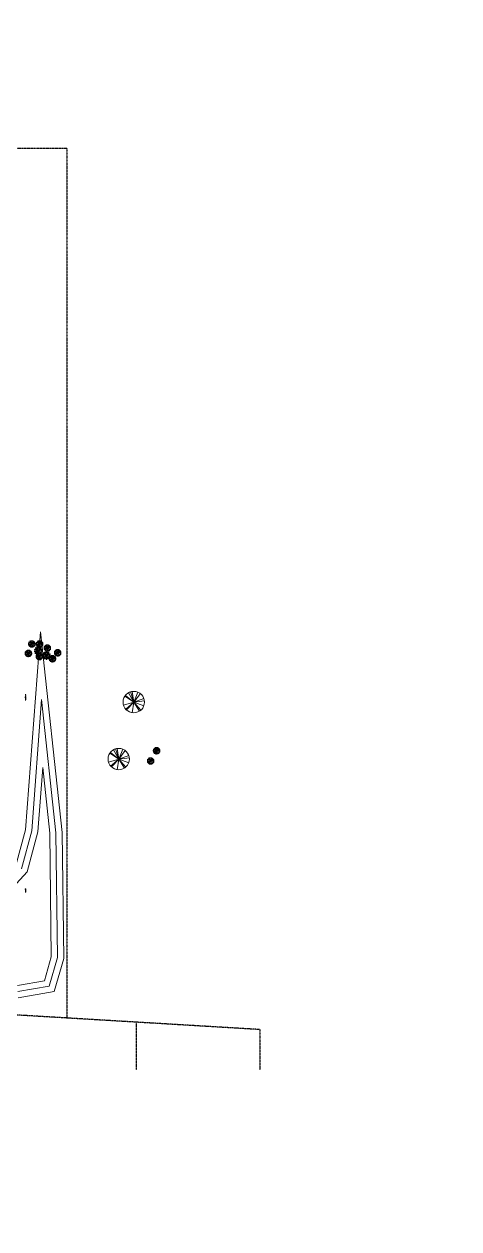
# Model space of a CAD drawing. Header units: inches. Extents: x -1442 to 61540, y -36095 to 93.
# Drawn here: x 26675 to 30049, y -27578 to -18236 of the extents above; entities that cross this region are included whole.
import ezdxf

# ---------------------------------------------------------------- set-up
doc = ezdxf.new("R2010")
doc.units = ezdxf.units.IN
doc.header["$MEASUREMENT"] = 0
doc.header["$XCLIPFRAME"] = 2
doc.linetypes.add('Center 1_4_', pattern=[0.53125, 0.25, -0.09375, 0.09375, -0.09375])
doc.linetypes.add('Dash', pattern=[0.25, 0.125, -0.125])
for name, color, linetype, lineweight in [('BMP', 80, 'Continuous', 9), ('C-TOPO', 7, 'Continuous', 9), ('E-LITE-EQPM', 33, 'Continuous', 9), ('E-LITE-EQPM-HDLN', 30, 'Dash', 9), ('G-ANNO-REFR', 1, 'Continuous', 9), ('L-PLNT', 71, 'Continuous', 9), ('PROP', 3, 'Center 1_4_', 25)]:
    doc.layers.add(name, color=color, linetype=linetype, lineweight=lineweight)
picture_1 = doc.add_image_def('image1.jpg', size_in_pixel=(1920, 1080))

# ---------------------------------------------------------------- blocks, each defined once
blk = doc.blocks.new('Lighting-Street_Cooper_Navion-Lumark_4-6-LED-Squares - The Caretaker LED-964008-Site Locator Map')
at = {"layer": 'E-LITE-EQPM'}
blk.add_line((-1.7, -10.7), (1.6, -10.7), dxfattribs=at)
blk.add_circle((0, -32.4), 3, dxfattribs=at)
at = {"layer": 'E-LITE-EQPM-HDLN'}
for p, q in [((-1.5, -10.7), (-1.5, -29.9)), ((1.5, -10.7), (1.5, -29.9))]:
    blk.add_line(p, q, dxfattribs=at)
blk = doc.blocks.new('RPC Tree - Deciduous - Hawthorn - 25_ 2-1517972-Site Locator Map')
at = {"layer": 'L-PLNT'}
for q in [(-79.5, -23.9), (-69.3, 45.6), (-65.1, 51.5), (-62.9, -54.2), (-56.9, -60.5), (-41.7, 71.7), (-26.5, 78.6), (-11.8, 82.2), (-11.8, -82.2), (31.2, 76.9), (50.8, 65.6), (78, 28.3), (82.3, 10.6), (44.8, -69.9), (55.6, -61.6), (78.1, -28)]:
    blk.add_line((0, 0), q, dxfattribs=at)
for start, end in [(360, 180), (180, 360)]:
    blk.add_arc((0, 0), 83, start, end, dxfattribs=at)
blk = doc.blocks.new('RPC Shrub - Thevetia 5_-6_-1519637-Site Locator Map')
at = {"layer": 'L-PLNT'}
for p, q in [((0, 0), (-33, 4.8)), ((0, 0), (-28.2, 8.7)), ((-27.9, 2.4), (-20.3, 1.7)), ((-27.4, 5.7), (-19.8, 4.1)), ((-26.5, 9.2), (-18.9, 6.4)), ((-24.9, 12.8), (-15.3, 7.8)), ((0, 0), (-23.8, 23.4)), ((-22.5, 16.6), (-13.5, 10.3)), ((0, 0), (-20.6, -26.2)), ((-19.6, 20), (-12.7, 13.1)), ((-16.3, 22.7), (-10.6, 14.5)), ((0, 0), (-14.3, 30.1)), ((0, 0), (-13.9, -30.3)), ((-13.3, 27.8), (-8.6, 18.1)), ((-12.1, 25.3), (-7.9, 16.4)), ((-8, 26.8), (-5.6, 18)), ((-2.9, 27.8), (-2, 19)), ((0, 0), (4.8, 33)), ((0, 0), (13.1, 28.4)), ((0, 0), (17.6, 28.3)), ((0, 0), (28.4, 17.5)), ((0, 0), (31.9, -9.8)), ((0, 0), (21, -25.9)), ((0, 0), (6.5, -32.7)), ((2.9, 27.8), (2, 19)), ((4.9, 1.6), (22, 7.4)), ((8, 26.8), (5.6, 18)), ((12.1, 25.3), (7.9, 16.4)), ((16.3, 22.7), (10.6, 14.5)), ((19.6, 20), (12.7, 13.1)), ((22.5, 16.6), (13.5, 10.3)), ((24.9, 12.8), (15.3, 7.8)), ((26.5, 9.2), (18.9, 6.4)), ((27.4, 5.7), (19.8, 4.1)), ((27.9, 2.4), (20.3, 1.7)), ((31.6, 10.7), (20.8, 7.1)), ((-29.1, -10.1), (0.5, -0.2)), ((-27.9, -2.4), (-20.3, -1.7)), ((-27.4, -5.7), (-19.8, -4.1)), ((-26.5, -9.2), (-18.9, -6.4)), ((-24.9, -12.8), (-15.3, -7.8)), ((-22.5, -16.6), (-13.5, -10.3)), ((-19.6, -20), (-12.7, -13.1)), ((-16.3, -22.7), (-10.6, -14.5)), ((-12.1, -25.3), (-7.9, -16.4)), ((-8, -26.8), (-5.6, -18)), ((-2.9, -27.8), (-2, -19)), ((2.9, -27.8), (2, -19)), ((8, -26.8), (5.6, -18)), ((12.1, -25.3), (7.9, -16.4)), ((16.3, -22.7), (10.6, -14.5)), ((19.6, -20), (12.7, -13.1)), ((22.5, -16.6), (13.5, -10.3)), ((24.9, -12.8), (15.3, -7.8)), ((26.5, -9.2), (18.9, -6.4)), ((27.4, -5.7), (19.8, -4.1)), ((27.9, -2.4), (20.3, -1.7))]:
    blk.add_line(p, q, dxfattribs=at)
for start, end in [(0, 180), (180, 0)]:
    blk.add_arc((0, 0), 2, start, end, dxfattribs=at)
blk = doc.blocks.new('RPC Shrub - Acacia  3_-6_-1519636-Site Locator Map')
at = {"layer": 'L-PLNT'}
for p, q in [((-27.9, 2.4), (-20.3, 1.7)), ((-27.4, 5.7), (-19.8, 4.1)), ((-26.5, 9.2), (-18.9, 6.4)), ((-24.9, 12.8), (-15.3, 7.8)), ((-22.5, 16.6), (-13.5, 10.3)), ((0, 0), (-21, 3)), ((-19.6, 20), (-12.7, 13.1)), ((0, 0), (-18, 5.5)), ((-16.3, 22.7), (-10.6, 14.5)), ((0, 0), (-15.1, 14.9)), ((0, 0), (-13.1, -16.7)), ((-12.1, 25.3), (-7.9, 16.4)), ((0, 0), (-9.1, 19.2)), ((0, 0), (-8.9, -19.3)), ((-8.5, 17.7), (-5.5, 11.5)), ((-8, 26.8), (-5.6, 18)), ((-2.9, 27.8), (-2, 19)), ((0, 0), (3, 21)), ((0, 0), (8.3, 18.1)), ((0, 0), (11.2, 18)), ((0, 0), (18, 11.2)), ((0, 0), (20.3, -6.2)), ((0, 0), (13.4, -16.5)), ((0, 0), (4.2, -20.8)), ((2.9, 27.8), (2, 19)), ((3.1, 1), (14, 4.7)), ((8, 26.8), (5.6, 18)), ((12.1, 25.3), (7.9, 16.4)), ((16.3, 22.7), (10.6, 14.5)), ((19.6, 20), (12.7, 13.1)), ((20.1, 6.8), (13.3, 4.5)), ((22.5, 16.6), (13.5, 10.3)), ((24.9, 12.8), (15.3, 7.8)), ((26.5, 9.2), (18.9, 6.4)), ((27.4, 5.7), (19.8, 4.1)), ((27.9, 2.4), (20.3, 1.7)), ((-27.9, -2.4), (-20.3, -1.7)), ((-27.4, -5.7), (-19.8, -4.1)), ((-26.5, -9.2), (-18.9, -6.4)), ((-24.9, -12.8), (-15.3, -7.8)), ((-22.5, -16.6), (-13.5, -10.3)), ((-19.6, -20), (-12.7, -13.1)), ((-18.5, -6.4), (0.3, -0.1)), ((-16.3, -22.7), (-10.6, -14.5)), ((-12.1, -25.3), (-7.9, -16.4)), ((-8, -26.8), (-5.6, -18)), ((-2.9, -27.8), (-2, -19)), ((2.9, -27.8), (2, -19)), ((8, -26.8), (5.6, -18)), ((12.1, -25.3), (7.9, -16.4)), ((16.3, -22.7), (10.6, -14.5)), ((19.6, -20), (12.7, -13.1)), ((22.5, -16.6), (13.5, -10.3)), ((24.9, -12.8), (15.3, -7.8)), ((26.5, -9.2), (18.9, -6.4)), ((27.4, -5.7), (19.8, -4.1)), ((27.9, -2.4), (20.3, -1.7))]:
    blk.add_line(p, q, dxfattribs=at)
for start, end in [(0, 180), (180, 0)]:
    blk.add_arc((0, 0), 2, start, end, dxfattribs=at)

msp = doc.modelspace()

# ---------------------------------------------------------------- linework, layer by layer
at = {"layer": 'BMP'}
for p, q in [((26802.3, -22948.6), (26686.9, -24484.1)), ((26970.8, -24504.4), (26802.3, -22948.6)), ((26811, -23474.2), (26734.4, -24492.2)), ((26922.8, -24507.3), (26811, -23474.2)), ((26819.6, -23999.8), (26782, -24500.3)), ((26874.8, -24510.1), (26819.6, -23999.8)), ((26686.9, -24484.1), (26612.3, -24761.1)), ((26734.4, -24492.2), (26655.6, -24784.8)), ((26782, -24500.3), (26698.9, -24808.6)), ((26886.5, -25467.4), (26874.8, -24510.1)), ((26934.6, -25473.9), (26922.8, -24507.3)), ((26982.7, -25480.4), (26970.8, -24504.4)), ((26698.9, -24808.6), (26464.8, -25064.9)), ((26832.7, -25653.9), (26886.5, -25467.4)), ((26870.5, -25696.2), (26934.6, -25473.9)), ((26908.2, -25738.4), (26982.7, -25480.4)), ((26623.2, -25689.6), (26832.7, -25653.9)), ((26626, -25737.8), (26870.5, -25696.2)), ((26628.8, -25786), (26908.2, -25738.4))]:
    msp.add_line(p, q, dxfattribs=at)
at = {"layer": 'C-TOPO'}
for p, q in [((26802.3, -22948.6), (26686.9, -24484.1)), ((26970.8, -24504.4), (26802.3, -22948.6)), ((26686.9, -24484.1), (26612.3, -24761.1)), ((26982.7, -25480.4), (26970.8, -24504.4)), ((26908.3, -25738.4), (26982.7, -25480.4)), ((26628.8, -25786), (26908.3, -25738.4))]:
    msp.add_line(p, q, dxfattribs=at)
at = {"layer": 'PROP'}
for p, q in [((20984.2, -19198.2), (27007.5, -19198.2)), ((27007.5, -19198.2), (27007.5, -25943.1)), ((28503.3, -26032.5), (23352.5, -25724.7)), ((27545, -25975.2), (27545, -26343.6)), ((28503.3, -26032.5), (28503.3, -26343.6))]:
    msp.add_line(p, q, dxfattribs=at)

# ---------------------------------------------------------------- block references
at = {"layer": 'E-LITE-EQPM'}
msp.add_blockref('Lighting-Street_Cooper_Navion-Lumark_4-6-LED-Squares - The Caretaker LED-964008-Site Locator Map', (26686.6, -23423.6), dxfattribs=at)
at = {"layer": 'E-LITE-EQPM', "rotation": 180}
for p in [(26686.5, -23488.5), (26686.5, -24976.5)]:
    msp.add_blockref('Lighting-Street_Cooper_Navion-Lumark_4-6-LED-Squares - The Caretaker LED-964008-Site Locator Map', p, dxfattribs=at)
at = {"layer": 'L-PLNT', "rotation": 350.0000000000003}
for name, p in [('RPC Shrub - Acacia  3_-6_-1519636-Site Locator Map', (26735.6, -23042.3)), ('RPC Shrub - Thevetia 5_-6_-1519637-Site Locator Map', (26784.3, -23095.2)), ('RPC Shrub - Acacia  3_-6_-1519636-Site Locator Map', (26795.6, -23042.3)), ('RPC Shrub - Acacia  3_-6_-1519636-Site Locator Map', (26855.6, -23074)), ('RPC Shrub - Acacia  3_-6_-1519636-Site Locator Map', (26708.9, -23115.6)), ('RPC Shrub - Acacia  3_-6_-1519636-Site Locator Map', (26794.2, -23139.8)), ('RPC Shrub - Thevetia 5_-6_-1519637-Site Locator Map', (26848.2, -23132.1)), ('RPC Shrub - Acacia  3_-6_-1519636-Site Locator Map', (26895.5, -23157)), ('RPC Shrub - Acacia  3_-6_-1519636-Site Locator Map', (26935.8, -23110.7)), ('RPC Shrub - Acacia  3_-6_-1519636-Site Locator Map', (27703.3, -23870.4)), ('RPC Shrub - Acacia  3_-6_-1519636-Site Locator Map', (27657.2, -23949.6))]:
    msp.add_blockref(name, p, dxfattribs=at)
at = {"layer": 'L-PLNT'}
for p in [(27526.6, -23493.3), (27409.9, -23935)]:
    msp.add_blockref('RPC Tree - Deciduous - Hawthorn - 25_ 2-1517972-Site Locator Map', p, dxfattribs=at)

# ---------------------------------------------------------------- pictures from other files: only their frames are drawn
at = {"layer": 'G-ANNO-REFR'}
image = msp.add_image(picture_1, insert=(-1646.7, -39288.8), size_in_units=(58514.3, 32914.3), dxfattribs=at)
image.set_boundary_path([(6.221, 974.7155), (6.221, 84.0795), (1848.55, 84.0795), (1848.55, 974.7155), (6.221, 974.7155)])
image.dxf.flags = 15

doc.saveas('drawing.dxf')
